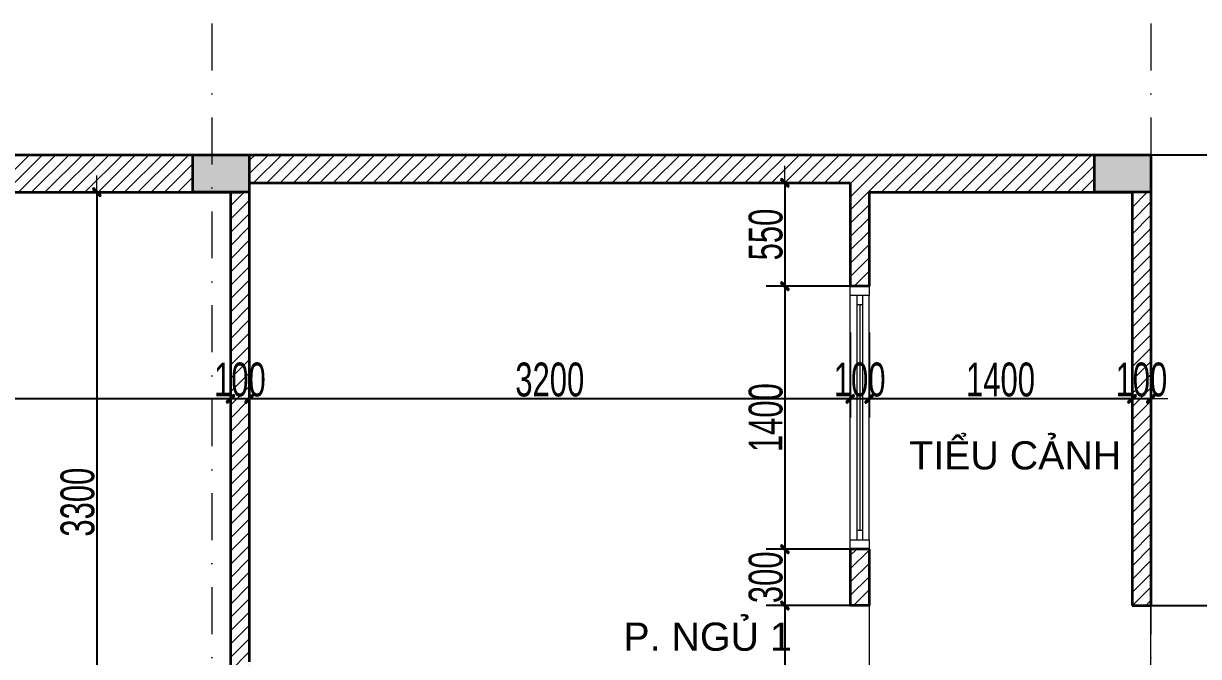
# Model space of a CAD drawing. Header units: inches. Extents: x 921646 to 2157952, y -92667 to 262089.
# Drawn here: x 1965476 to 1971732, y 120169 to 123539 of the extents above; entities that cross this region are included whole.
import ezdxf
from ezdxf.enums import TextEntityAlignment as Align

# ---------------------------------------------------------------- set-up
doc = ezdxf.new("R2010")
doc.units = ezdxf.units.IN
doc.header["$MEASUREMENT"] = 0
doc.linetypes.add('DASHDOT', pattern=[1, 0.5, -0.25, 0, -0.25])
doc.layers.get('0').update_dxf_attribs({"lineweight": 9})
doc.layers.get('DEFPOINTS').update_dxf_attribs({"lineweight": 9})
for name, color, linetype, lineweight in [('00 gach chiu lua', 30, 'Continuous', 13), ('01-WALL', 10, 'Continuous', 35), ('04-TRUC', 40, 'DASHDOT', 9), ('09-DIMOUT', 251, 'Continuous', 9), ('13-VATDUNG', 104, 'Continuous', 13)]:
    doc.layers.add(name, color=color, linetype=linetype, lineweight=lineweight)
doc.layers.add('02-TEXT', color=7, linetype='Continuous')
doc.styles.add('C', font='VHARIAL.TTF')
doc.styles.add('KICHTHUOC', font='VHELVCN.TTF', dxfattribs={"width": 0.8})
doc.styles.add('KS Sophia 191015$0$GHICHU-C', font='arial.ttf', dxfattribs={"width": 0.7})
doc.dimstyles.new('Copy of 100', dxfattribs={"dimscale": 100, "dimtxt": 1.8, "dimasz": 0.003, "dimexe": 1, "dimexo": 0, "dimgap": 0.1, "dimtad": 1, "dimdec": 0, "dimdsep": 46, "dimtxsty": 'KICHTHUOC', "dimblk": '1A', "dimcen": 0.001, "dimdle": 1.5, "dimclrt": 3, "dimadec": 0, "dimazin": 0, "dimtfac": 1, "dimtdec": 0, "dimtix": 1, "dimtmove": 2, "dimatfit": 3, "dimldrblk": '1A', "dimfxl": 1, "dimtolj": 1, "dimtzin": 0, "dimarcsym": 0})

# ---------------------------------------------------------------- blocks, each defined once
blk = doc.blocks.new('DDDD')
at = {"layer": '09-DIMOUT'}
h = blk.add_hatch(color=256, dxfattribs=at)
h.dxf.hatch_style = 1
h.paths.add_polyline_path([(1648737.6, 63343.1), (1649037.6, 63343.1), (1649037.6, 63543.1), (1648737.6, 63543.1)])
at = {"layer": '01-WALL'}
blk.add_lwpolyline([(1648737.6, 63343.1), (1649037.6, 63343.1), (1649037.6, 63543.1), (1648737.6, 63543.1)], close=True, dxfattribs=at)
blk = doc.blocks.new('luoi')
at = {"layer": '04-TRUC', "ltscale": 500}
for p, q in [((1746621.8, 130292.8), (1746621.8, 123857)), ((1751621.8, 130292.8), (1751621.8, 124192.4)), ((1751621.8, 130292.8), (1751621.8, 124192.4)), ((1728931.1, 129594.3), (1752564.3, 129594.3))]:
    blk.add_line(p, q, dxfattribs=at)
at = {"layer": '09-DIMOUT', "xscale": -1, "rotation": 180}
for p in [(97784.2, 192937.4), (102584.2, 192937.4)]:
    blk.add_blockref('DDDD', p, dxfattribs=at)
blk = doc.blocks.new('tương t1')
at = {"layer": '09-DIMOUT'}
h = blk.add_hatch(dxfattribs=at)
h.set_pattern_fill('ANSI31', color=256, scale=400)
h.set_pattern_definition([(45, (-219856.57, -74351.743), (-35.355339, 35.355339), [])])
h.paths.add_polyline_path([(1733121.8, 124794.3), (1730221.8, 124794.3), (1730221.8, 124994.3), (1730121.8, 124994.3), (1730121.8, 124594.3), (1733121.8, 124594.3)])
h.paths.add_polyline_path([(1735121.8, 124794.3), (1733321.8, 124794.3), (1733321.8, 124594.3), (1735121.8, 124594.3)])
h.paths.add_polyline_path([(1735321.8, 125494.3), (1735121.8, 125494.3), (1735121.8, 124794.3), (1735321.8, 124794.3)])
h.paths.add_polyline_path([(1739321.8, 124794.3), (1735421.8, 124794.3), (1735421.8, 124594.3), (1739321.8, 124594.3)])
h.paths.add_polyline_path([(1742921.8, 124794.3), (1742921.8, 124894.3), (1742821.8, 124894.3), (1742821.8, 124794.3), (1742741.8, 124794.3), (1742741.8, 124894.3), (1742201.8, 124894.3), (1742201.8, 124794.3), (1742121.8, 124794.3), (1742121.8, 124894.3), (1742021.8, 124894.3), (1742021.8, 124794.3), (1739621.8, 124794.3), (1739621.8, 124594.3), (1742921.8, 124594.3)])
h.paths.add_polyline_path([(1746521.8, 124794.3), (1743221.8, 124794.3), (1743221.8, 124594.3), (1746521.8, 124594.3)])
h.paths.add_polyline_path([(1751321.8, 124744.3), (1751271.8, 124744.3), (1751271.8, 125194.3), (1751421.8, 125194.3), (1751421.8, 124794.3), (1751621.8, 124794.3), (1751621.8, 125607), (1751421.8, 125607), (1751421.8, 125294.3), (1751171.8, 125294.3), (1751171.8, 124744.3), (1748471.8, 124744.3), (1748471.8, 125294.3), (1748371.8, 125294.3), (1748371.8, 124794.3), (1746821.8, 124794.3), (1746821.8, 124594.3), (1751321.8, 124594.3)])
h.paths.add_polyline_path([(1751621.8, 125994.3), (1751421.8, 125994.3), (1751421.8, 125607), (1751621.8, 125607)])
h.paths.add_polyline_path([(1751421.8, 126194.3), (1751121.8, 126194.3), (1751121.8, 126094.3), (1751421.8, 126094.3)])
h.paths.add_polyline_path([(1751621.8, 126294.3), (1751521.8, 126294.3), (1751521.8, 126194.3), (1751621.8, 126194.3)])
h.paths.add_polyline_path([(1750521.8, 126194.3), (1750121.8, 126194.3), (1750121.8, 126294.3), (1750021.8, 126294.3), (1750021.8, 126194.3), (1747821.8, 126194.3), (1747821.8, 126094.3), (1748371.8, 126094.3), (1748371.8, 125994.3), (1748471.8, 125994.3), (1748471.8, 126094.3), (1750521.8, 126094.3)])
h.paths.add_polyline_path([(1746821.8, 129394.3), (1746721.8, 129394.3), (1746721.8, 126094.3), (1746921.8, 126094.3), (1746921.8, 126194.3), (1746821.8, 126194.3), (1746821.8, 126794.3), (1746821.8, 126894.3)])
h.paths.add_polyline_path([(1750121.8, 127494.3), (1750021.8, 127494.3), (1750021.8, 127194.3), (1750121.8, 127194.3)])
h.paths.add_polyline_path([(1750121.8, 129394.3), (1751321.8, 129394.3), (1751321.8, 129594.3), (1746821.8, 129594.3), (1746821.8, 129444.3), (1750021.8, 129444.3), (1750021.8, 128894.3), (1750121.8, 128894.3)])
h.paths.add_polyline_path([(1751621.8, 129394.3), (1751521.8, 129394.3), (1751521.8, 127194.3), (1751621.8, 127194.3)])
h.paths.add_polyline_path([(1746521.8, 129594.3), (1743221.8, 129594.3), (1743221.8, 129394.3), (1746521.8, 129394.3)])
h.paths.add_polyline_path([(1742921.8, 129594.3), (1739621.8, 129594.3), (1739621.8, 129394.3), (1742921.8, 129394.3)])
h.paths.add_polyline_path([(1739021.8, 129494.3), (1739321.8, 129494.3), (1739321.8, 129594.3), (1735421.8, 129594.3), (1735421.8, 129394.3), (1738921.8, 129394.3), (1738921.8, 129264.3), (1739521.8, 129264.3), (1739521.8, 129394.3), (1739321.8, 129394.3), (1739321.8, 129364.3), (1739021.8, 129364.3)])
h.paths.add_polyline_path([(1735121.8, 129594.3), (1733321.8, 129594.3), (1733321.8, 129394.3), (1735121.8, 129394.3)])
h.paths.add_polyline_path([(1735321.8, 129394.3), (1735121.8, 129394.3), (1735121.8, 128694.5), (1735321.8, 128694.3)])
h.paths.add_polyline_path([(1733121.8, 129594.3), (1730121.8, 129594.3), (1730121.8, 128213.9), (1730221.8, 128213.7), (1730221.8, 129394.3), (1733121.8, 129394.3)])
at = {"layer": '01-WALL'}
for p, q in [((1730121.8, 129594.3), (1751621.8, 129594.3)), ((1751621.8, 129594.3), (1751621.8, 127194.3)), ((1746821.8, 129444.3), (1746821.8, 126894.3)), ((1746821.8, 129444.3), (1750021.8, 129444.3)), ((1750021.8, 129444.3), (1750021.8, 128894.3)), ((1739521.8, 129394.3), (1746777.4, 129394.3)), ((1746721.8, 129394.3), (1746721.8, 126094.3)), ((1750121.8, 129394.3), (1751521.8, 129394.3)), ((1750121.8, 129394.3), (1750121.8, 128894.3)), ((1751521.8, 129394.3), (1751521.8, 127194.3)), ((1750121.8, 128894.3), (1750021.8, 128894.3)), ((1750121.8, 128894.3), (1750021.8, 128894.3)), ((1750121.8, 127494.3), (1750021.8, 127494.3)), ((1750021.8, 127494.3), (1750021.8, 127194.3)), ((1750121.8, 127494.3), (1750121.8, 127194.3)), ((1750121.8, 127194.3), (1750021.8, 127194.3)), ((1751521.8, 127194.3), (1751621.8, 127194.3))]:
    blk.add_line(p, q, dxfattribs=at)
at = {"layer": '09-DIMOUT'}
blk.add_line((1751621.8, 126294.3), (1751621.8, 127194.3), dxfattribs=at)
blk = doc.blocks.new('*U116')
for p, q in [((50, 65), (1350, 65)), ((100, 35), (100, 65)), ((1300, 35), (1300, 65)), ((50, 35), (1350, 35))]:
    blk.add_line(p, q)
for points in [[(0, 0), (50, 0), (50, 100), (0, 100)], [(1350, 0), (1400, 0), (1400, 100), (1350, 100)]]:
    blk.add_lwpolyline(points, close=True)
for points in [[(1350, 100), (50, 100)], [(1350, 0), (50, 0)]]:
    blk.add_lwpolyline(points)
at = {"color": 8}
blk.add_lwpolyline([(100, 50), (1300, 50)], dxfattribs=at)
at = {"style": 'KS Sophia 191015$0$GHICHU-C', "flags": 1}
for tag, p in [('TEN_CUA', (450, -73.9)), ('KICH_THUOC', (450, -189.6)), ('QUI_CACH', (450, -310.8))]:
    blk.add_attdef(tag, text='', height=50, dxfattribs=at).set_placement(p, align=Align.MIDDLE)
blk = doc.blocks.new('KTHUOC')
blk.add_hatch(color=256).paths.add_polyline_path([(-71, -42), (42, 71, -1), (71, 42), (-42, -71, -1)])
for p, q in [((-14, 14), (14, -14)), ((0, -200), (0, 200)), ((-300, 0), (300, 0))]:
    blk.add_line(p, q)
for points in [[(42, 71), (-71, -42)], [(-42, -71), (71, 42)]]:
    blk.add_lwpolyline(points)
for centre, start, end in [((57, 57), 315, 135), ((-57, -57), 135, 315)]:
    blk.add_arc(centre, 20, start, end)
blk = doc.blocks.new('1A')
at = {"layer": '00 gach chiu lua'}
blk.add_blockref('KTHUOC', (0, 0), dxfattribs=at)
blk = doc.blocks.new('*D212')
at = {"layer": '09-DIMOUT', "color": 0, "lineweight": -2, "transparency": 16777216}
for p, q in [((1971378.4, 121770.6), (1971378.4, 121440.3)), ((1971478.4, 121770.6), (1971478.4, 121440.3)), ((1971378.1, 121540.3), (1971377.8, 121540.3)), ((1971478.4, 121540.3), (1971378.4, 121540.3)), ((1971478.7, 121540.3), (1971479, 121540.3))]:
    blk.add_line(p, q, dxfattribs=at)
at = {"layer": 'DEFPOINTS', "color": 0, "transparency": 16777216}
for p in [(1971378.4, 121770.6), (1971478.4, 121770.6), (1971378.4, 121540.3)]:
    blk.add_point(p, dxfattribs=at)
at = {"layer": '09-DIMOUT', "color": 0, "lineweight": -2, "transparency": 16777216, "xscale": 0.3, "yscale": 0.3, "zscale": 0.3}
blk.add_blockref('1A', (1971378.4, 121540.3), dxfattribs=at)
at = {"layer": '09-DIMOUT', "color": 0, "lineweight": -2, "transparency": 16777216, "xscale": 0.3, "yscale": 0.3, "zscale": 0.3, "rotation": 180}
blk.add_blockref('1A', (1971478.4, 121540.3), dxfattribs=at)
at = {"layer": '09-DIMOUT', "color": 3, "transparency": 16777216, "insert": (1971428.4, 121642.2), "char_height": 180, "attachment_point": 5, "style": 'KICHTHUOC'}
blk.add_mtext('\\A1;100', dxfattribs=at)
blk = doc.blocks.new('*D213')
at = {"layer": '09-DIMOUT', "color": 0, "lineweight": -2, "transparency": 16777216}
for p, q in [((1969978.4, 121893.6), (1969978.4, 121440.3)), ((1971378.4, 121770.6), (1971378.4, 121440.3)), ((1971378.1, 121540.3), (1969978.7, 121540.3))]:
    blk.add_line(p, q, dxfattribs=at)
at = {"layer": 'DEFPOINTS', "color": 0, "transparency": 16777216}
for p in [(1969978.4, 121893.6), (1971378.4, 121770.6), (1969978.4, 121540.3)]:
    blk.add_point(p, dxfattribs=at)
at = {"layer": '09-DIMOUT', "color": 0, "lineweight": -2, "transparency": 16777216, "xscale": 0.3, "yscale": 0.3, "zscale": 0.3, "rotation": 180}
blk.add_blockref('1A', (1969978.4, 121540.3), dxfattribs=at)
at = {"layer": '09-DIMOUT', "color": 0, "lineweight": -2, "transparency": 16777216, "xscale": 0.3, "yscale": 0.3, "zscale": 0.3}
blk.add_blockref('1A', (1971378.4, 121540.3), dxfattribs=at)
at = {"layer": '09-DIMOUT', "color": 3, "transparency": 16777216, "insert": (1970678.4, 121642.2), "char_height": 180, "attachment_point": 5, "style": 'KICHTHUOC'}
blk.add_mtext('\\A1;1400', dxfattribs=at)
blk = doc.blocks.new('*D214')
at = {"layer": '09-DIMOUT', "color": 0, "lineweight": -2, "transparency": 16777216}
for p, q in [((1969878.4, 121893.6), (1969878.4, 121440.3)), ((1969978.4, 121893.6), (1969978.4, 121440.3)), ((1969878.1, 121540.3), (1969877.8, 121540.3)), ((1969978.4, 121540.3), (1969878.4, 121540.3)), ((1969978.7, 121540.3), (1969979, 121540.3))]:
    blk.add_line(p, q, dxfattribs=at)
at = {"layer": 'DEFPOINTS', "color": 0, "transparency": 16777216}
for p in [(1969878.4, 121893.6), (1969978.4, 121893.6), (1969878.4, 121540.3)]:
    blk.add_point(p, dxfattribs=at)
at = {"layer": '09-DIMOUT', "color": 0, "lineweight": -2, "transparency": 16777216, "xscale": 0.3, "yscale": 0.3, "zscale": 0.3}
blk.add_blockref('1A', (1969878.4, 121540.3), dxfattribs=at)
at = {"layer": '09-DIMOUT', "color": 0, "lineweight": -2, "transparency": 16777216, "xscale": 0.3, "yscale": 0.3, "zscale": 0.3, "rotation": 180}
blk.add_blockref('1A', (1969978.4, 121540.3), dxfattribs=at)
at = {"layer": '09-DIMOUT', "color": 3, "transparency": 16777216, "insert": (1969928.4, 121642.2), "char_height": 180, "attachment_point": 5, "style": 'KICHTHUOC'}
blk.add_mtext('\\A1;100', dxfattribs=at)
blk = doc.blocks.new('*D215')
at = {"layer": '09-DIMOUT', "color": 0, "lineweight": -2, "transparency": 16777216}
for p, q in [((1966678.4, 121893.6), (1966678.4, 121440.3)), ((1969878.4, 121893.6), (1969878.4, 121440.3)), ((1969878.1, 121540.3), (1966678.7, 121540.3))]:
    blk.add_line(p, q, dxfattribs=at)
at = {"layer": 'DEFPOINTS', "color": 0, "transparency": 16777216}
for p in [(1966678.4, 121893.6), (1969878.4, 121893.6), (1966678.4, 121540.3)]:
    blk.add_point(p, dxfattribs=at)
at = {"layer": '09-DIMOUT', "color": 0, "lineweight": -2, "transparency": 16777216, "xscale": 0.3, "yscale": 0.3, "zscale": 0.3, "rotation": 180}
blk.add_blockref('1A', (1966678.4, 121540.3), dxfattribs=at)
at = {"layer": '09-DIMOUT', "color": 0, "lineweight": -2, "transparency": 16777216, "xscale": 0.3, "yscale": 0.3, "zscale": 0.3}
blk.add_blockref('1A', (1969878.4, 121540.3), dxfattribs=at)
at = {"layer": '09-DIMOUT', "color": 3, "transparency": 16777216, "insert": (1968278.4, 121642.2), "char_height": 180, "attachment_point": 5, "style": 'KICHTHUOC'}
blk.add_mtext('\\A1;3200', dxfattribs=at)
blk = doc.blocks.new('*D216')
at = {"layer": '09-DIMOUT', "color": 0, "lineweight": -2, "transparency": 16777216}
for p, q in [((1966578.4, 121893.6), (1966578.4, 121440.3)), ((1966678.4, 121893.6), (1966678.4, 121440.3)), ((1966578.1, 121540.3), (1966577.8, 121540.3)), ((1966678.4, 121540.3), (1966578.4, 121540.3)), ((1966678.7, 121540.3), (1966679, 121540.3))]:
    blk.add_line(p, q, dxfattribs=at)
at = {"layer": 'DEFPOINTS', "color": 0, "transparency": 16777216}
for p in [(1966578.4, 121893.6), (1966678.4, 121893.6), (1966578.4, 121540.3)]:
    blk.add_point(p, dxfattribs=at)
at = {"layer": '09-DIMOUT', "color": 0, "lineweight": -2, "transparency": 16777216, "xscale": 0.3, "yscale": 0.3, "zscale": 0.3}
blk.add_blockref('1A', (1966578.4, 121540.3), dxfattribs=at)
at = {"layer": '09-DIMOUT', "color": 0, "lineweight": -2, "transparency": 16777216, "xscale": 0.3, "yscale": 0.3, "zscale": 0.3, "rotation": 180}
blk.add_blockref('1A', (1966678.4, 121540.3), dxfattribs=at)
at = {"layer": '09-DIMOUT', "color": 3, "transparency": 16777216, "insert": (1966628.4, 121642.2), "char_height": 180, "attachment_point": 5, "style": 'KICHTHUOC'}
blk.add_mtext('\\A1;100', dxfattribs=at)
blk = doc.blocks.new('*D217')
at = {"layer": '09-DIMOUT', "color": 0, "lineweight": -2, "transparency": 16777216}
for p, q in [((1962778.4, 121893.6), (1962778.4, 121440.3)), ((1966578.4, 121893.6), (1966578.4, 121440.3)), ((1966578.1, 121540.3), (1962778.7, 121540.3))]:
    blk.add_line(p, q, dxfattribs=at)
at = {"layer": 'DEFPOINTS', "color": 0, "transparency": 16777216}
for p in [(1962778.4, 121893.6), (1966578.4, 121893.6), (1962778.4, 121540.3)]:
    blk.add_point(p, dxfattribs=at)
at = {"layer": '09-DIMOUT', "color": 0, "lineweight": -2, "transparency": 16777216, "xscale": 0.3, "yscale": 0.3, "zscale": 0.3, "rotation": 180}
blk.add_blockref('1A', (1962778.4, 121540.3), dxfattribs=at)
at = {"layer": '09-DIMOUT', "color": 0, "lineweight": -2, "transparency": 16777216, "xscale": 0.3, "yscale": 0.3, "zscale": 0.3}
blk.add_blockref('1A', (1966578.4, 121540.3), dxfattribs=at)
at = {"layer": '09-DIMOUT', "color": 3, "transparency": 16777216, "insert": (1964678.4, 121642.2), "char_height": 180, "attachment_point": 5, "style": 'KICHTHUOC'}
blk.add_mtext('\\A1;3800', dxfattribs=at)
blk = doc.blocks.new('*D225')
at = {"layer": '09-DIMOUT', "color": 0, "lineweight": -2, "transparency": 16777216}
for p, q in [((1969878.4, 122690.2), (1969430.6, 122690.2)), ((1969530.6, 122689.9), (1969530.6, 122140.5)), ((1969878.4, 122140.2), (1969430.6, 122140.2))]:
    blk.add_line(p, q, dxfattribs=at)
at = {"layer": 'DEFPOINTS', "color": 0, "transparency": 16777216}
for p in [(1969878.4, 122690.2), (1969530.6, 122140.2), (1969878.4, 122140.2)]:
    blk.add_point(p, dxfattribs=at)
at = {"layer": '09-DIMOUT', "color": 0, "lineweight": -2, "transparency": 16777216, "xscale": 0.3, "yscale": 0.3, "zscale": 0.3}
for p, rotation in [((1969530.6, 122690.2), 90), ((1969530.6, 122140.2), 270)]:
    blk.add_blockref('1A', p, dxfattribs=dict(at, rotation=rotation))
at = {"layer": '09-DIMOUT', "color": 3, "transparency": 16777216, "insert": (1969428.6, 122415.2), "char_height": 180, "attachment_point": 5, "rotation": 90, "style": 'KICHTHUOC'}
blk.add_mtext('\\A1;550', dxfattribs=at)
blk = doc.blocks.new('*D226')
at = {"layer": '09-DIMOUT', "color": 0, "lineweight": -2, "transparency": 16777216}
for p, q in [((1969878.4, 122140.2), (1969430.6, 122140.2)), ((1969530.6, 122139.9), (1969530.6, 120740.5)), ((1969878.4, 120740.2), (1969430.6, 120740.2))]:
    blk.add_line(p, q, dxfattribs=at)
at = {"layer": 'DEFPOINTS', "color": 0, "transparency": 16777216}
for p in [(1969878.4, 122140.2), (1969530.6, 120740.2), (1969878.4, 120740.2)]:
    blk.add_point(p, dxfattribs=at)
at = {"layer": '09-DIMOUT', "color": 0, "lineweight": -2, "transparency": 16777216, "xscale": 0.3, "yscale": 0.3, "zscale": 0.3}
for p, rotation in [((1969530.6, 122140.2), 90), ((1969530.6, 120740.2), 270)]:
    blk.add_blockref('1A', p, dxfattribs=dict(at, rotation=rotation))
at = {"layer": '09-DIMOUT', "color": 3, "transparency": 16777216, "insert": (1969428.6, 121440.2), "char_height": 180, "attachment_point": 5, "rotation": 90, "style": 'KICHTHUOC'}
blk.add_mtext('\\A1;1400', dxfattribs=at)
blk = doc.blocks.new('*D227')
at = {"layer": '09-DIMOUT', "color": 0, "lineweight": -2, "transparency": 16777216}
for p, q in [((1969878.4, 120740.2), (1969430.6, 120740.2)), ((1969530.6, 120739.9), (1969530.6, 120440.5)), ((1969878.4, 120440.2), (1969430.6, 120440.2))]:
    blk.add_line(p, q, dxfattribs=at)
at = {"layer": 'DEFPOINTS', "color": 0, "transparency": 16777216}
for p in [(1969878.4, 120740.2), (1969530.6, 120440.2), (1969878.4, 120440.2)]:
    blk.add_point(p, dxfattribs=at)
at = {"layer": '09-DIMOUT', "color": 0, "lineweight": -2, "transparency": 16777216, "xscale": 0.3, "yscale": 0.3, "zscale": 0.3}
for p, rotation in [((1969530.6, 120740.2), 90), ((1969530.6, 120440.2), 270)]:
    blk.add_blockref('1A', p, dxfattribs=dict(at, rotation=rotation))
at = {"layer": '09-DIMOUT', "color": 3, "transparency": 16777216, "insert": (1969428.6, 120590.2), "char_height": 180, "attachment_point": 5, "rotation": 90, "style": 'KICHTHUOC'}
blk.add_mtext('\\A1;300', dxfattribs=at)
blk = doc.blocks.new('*D228')
at = {"layer": '09-DIMOUT', "color": 0, "lineweight": -2, "transparency": 16777216}
for p, q in [((1969878.4, 120440.2), (1969430.6, 120440.2)), ((1969530.6, 120439.9), (1969530.6, 119540.5)), ((1969878.4, 119540.2), (1969430.6, 119540.2))]:
    blk.add_line(p, q, dxfattribs=at)
at = {"layer": 'DEFPOINTS', "color": 0, "transparency": 16777216}
for p in [(1969878.4, 120440.2), (1969530.6, 119540.2), (1969878.4, 119540.2)]:
    blk.add_point(p, dxfattribs=at)
at = {"layer": '09-DIMOUT', "color": 0, "lineweight": -2, "transparency": 16777216, "xscale": 0.3, "yscale": 0.3, "zscale": 0.3}
for p, rotation in [((1969530.6, 120440.2), 90), ((1969530.6, 119540.2), 270)]:
    blk.add_blockref('1A', p, dxfattribs=dict(at, rotation=rotation))
at = {"layer": '09-DIMOUT', "color": 3, "transparency": 16777216, "insert": (1969428.6, 119990.2), "char_height": 180, "attachment_point": 5, "rotation": 90, "style": 'KICHTHUOC'}
blk.add_mtext('\\A1;900', dxfattribs=at)
blk = doc.blocks.new('*D239')
at = {"layer": '09-DIMOUT', "color": 0, "lineweight": -2, "transparency": 16777216}
for p, q in [((1966528.4, 122640.2), (1965766.5, 122640.2)), ((1965866.5, 122639.9), (1965866.5, 119340.5)), ((1966578.4, 119340.2), (1965766.5, 119340.2))]:
    blk.add_line(p, q, dxfattribs=at)
at = {"layer": 'DEFPOINTS', "color": 0, "transparency": 16777216}
for p in [(1966528.4, 122640.2), (1965866.5, 119340.2), (1966578.4, 119340.2)]:
    blk.add_point(p, dxfattribs=at)
at = {"layer": '09-DIMOUT', "color": 0, "lineweight": -2, "transparency": 16777216, "xscale": 0.3, "yscale": 0.3, "zscale": 0.3}
for p, rotation in [((1965866.5, 122640.2), 90), ((1965866.5, 119340.2), 270)]:
    blk.add_blockref('1A', p, dxfattribs=dict(at, rotation=rotation))
at = {"layer": '09-DIMOUT', "color": 3, "transparency": 16777216, "insert": (1965764.6, 120990.2), "char_height": 180, "attachment_point": 5, "rotation": 90, "style": 'KICHTHUOC'}
blk.add_mtext('\\A1;3300', dxfattribs=at)
blk = doc.blocks.new('*D489')
at = {"layer": '09-DIMOUT', "color": 0, "lineweight": -2, "transparency": 16777216}
for p, q in [((1971478.4, 122840.2), (1972621.3, 122840.2)), ((1972521.3, 122839.9), (1972521.3, 120440.5)), ((1971478.4, 120440.2), (1972621.3, 120440.2))]:
    blk.add_line(p, q, dxfattribs=at)
at = {"layer": 'DEFPOINTS', "color": 0, "transparency": 16777216}
for p in [(1971478.4, 122840.2), (1971478.4, 120440.2), (1972521.3, 120440.2)]:
    blk.add_point(p, dxfattribs=at)
at = {"layer": '09-DIMOUT', "color": 0, "lineweight": -2, "transparency": 16777216, "xscale": 0.3, "yscale": 0.3, "zscale": 0.3}
for p, rotation in [((1972521.3, 122840.2), 90), ((1972521.3, 120440.2), 270)]:
    blk.add_blockref('1A', p, dxfattribs=dict(at, rotation=rotation))
at = {"layer": '09-DIMOUT', "color": 3, "transparency": 16777216, "insert": (1972419.4, 121640.2), "char_height": 180, "attachment_point": 5, "rotation": 90, "style": 'KICHTHUOC'}
blk.add_mtext('\\A1;2400', dxfattribs=at)
blk = doc.blocks.new('*D490')
at = {"layer": '09-DIMOUT', "color": 0, "lineweight": -2, "transparency": 16777216}
for p, q in [((1971478.4, 120440.2), (1972621.3, 120440.2)), ((1972521.3, 120439.9), (1972521.3, 119540.5)), ((1971478.4, 119540.2), (1972621.3, 119540.2))]:
    blk.add_line(p, q, dxfattribs=at)
at = {"layer": 'DEFPOINTS', "color": 0, "transparency": 16777216}
for p in [(1971478.4, 120440.2), (1971478.4, 119540.2), (1972521.3, 119540.2)]:
    blk.add_point(p, dxfattribs=at)
at = {"layer": '09-DIMOUT', "color": 0, "lineweight": -2, "transparency": 16777216, "xscale": 0.3, "yscale": 0.3, "zscale": 0.3}
for p, rotation in [((1972521.3, 120440.2), 90), ((1972521.3, 119540.2), 270)]:
    blk.add_blockref('1A', p, dxfattribs=dict(at, rotation=rotation))
at = {"layer": '09-DIMOUT', "color": 3, "transparency": 16777216, "insert": (1972419.4, 119990.2), "char_height": 180, "attachment_point": 5, "rotation": 90, "style": 'KICHTHUOC'}
blk.add_mtext('\\A1;900', dxfattribs=at)

msp = doc.modelspace()

# ---------------------------------------------------------------- linework, layer by layer
at = {"layer": '09-DIMOUT'}
for p, q in [((1966578.4, 122640.2), (1966578.4, 122040.2)), ((1969978.4, 120440.2), (1969978.4, 119540.2))]:
    msp.add_line(p, q, dxfattribs=at)

# ---------------------------------------------------------------- block references
for name in ['luoi', 'tương t1']:
    msp.add_blockref(name, (219856.6, -6754.1), dxfattribs=at)
at = {"layer": '13-VATDUNG', "xscale": -1, "rotation": 90}
msp.add_blockref('*U116', (1969978.4, 122140.2), dxfattribs=at)

# ---------------------------------------------------------------- texts
at = {"layer": '02-TEXT', "style": 'C'}
for s, p in [('TIÓU C¶NH', (1970756.8, 121164.5)), ('P. NGñ 1', (1969118.6, 120199.1))]:
    msp.add_text(s, height=150, dxfattribs=at).set_placement(p, align=Align.CENTER)

# ---------------------------------------------------------------- dimensions: what is measured, and where the dimension line sits
at = {"layer": '09-DIMOUT'}
for base, p1, p2, picture, middle in [((1972521.3, 120440.2), (1971478.4, 122840.2), (1971478.4, 120440.2), '*D489', (1972419.4, 121640.2)), ((1969530.6, 122140.2), (1969878.4, 122690.2), (1969878.4, 122140.2), '*D225', (1969428.6, 122415.2)), ((1965866.5, 119340.2), (1966528.4, 122640.2), (1966578.4, 119340.2), '*D239', (1965764.6, 120990.2)), ((1969530.6, 120740.2), (1969878.4, 122140.2), (1969878.4, 120740.2), '*D226', (1969428.6, 121440.2)), ((1969530.6, 120440.2), (1969878.4, 120740.2), (1969878.4, 120440.2), '*D227', (1969428.6, 120590.2)), ((1969530.6, 119540.2), (1969878.4, 120440.2), (1969878.4, 119540.2), '*D228', (1969428.6, 119990.2)), ((1972521.3, 119540.2), (1971478.4, 120440.2), (1971478.4, 119540.2), '*D490', (1972419.4, 119990.2))]:
    dim = msp.add_linear_dim(base=base, p1=p1, p2=p2, angle=90, dimstyle='Copy of 100', dxfattribs=at)
    dim.commit()
    dim.dimension.update_dxf_attribs({"geometry": picture, "text_midpoint": middle})
for base, p1, p2, picture, middle in [((1962778.4, 121540.3), (1966578.4, 121893.6), (1962778.4, 121893.6), '*D217', (1964678.4, 121642.2)), ((1966578.4, 121540.3), (1966678.4, 121893.6), (1966578.4, 121893.6), '*D216', (1966628.4, 121642.2)), ((1966678.4, 121540.3), (1969878.4, 121893.6), (1966678.4, 121893.6), '*D215', (1968278.4, 121642.2)), ((1969878.4, 121540.3), (1969978.4, 121893.6), (1969878.4, 121893.6), '*D214', (1969928.4, 121642.2)), ((1969978.4, 121540.3), (1971378.4, 121770.6), (1969978.4, 121893.6), '*D213', (1970678.4, 121642.2)), ((1971378.4, 121540.3), (1971478.4, 121770.6), (1971378.4, 121770.6), '*D212', (1971428.4, 121642.2))]:
    dim = msp.add_linear_dim(base=base, p1=p1, p2=p2, dimstyle='Copy of 100', dxfattribs=at)
    dim.commit()
    dim.dimension.update_dxf_attribs({"geometry": picture, "text_midpoint": middle})

doc.saveas('drawing.dxf')
